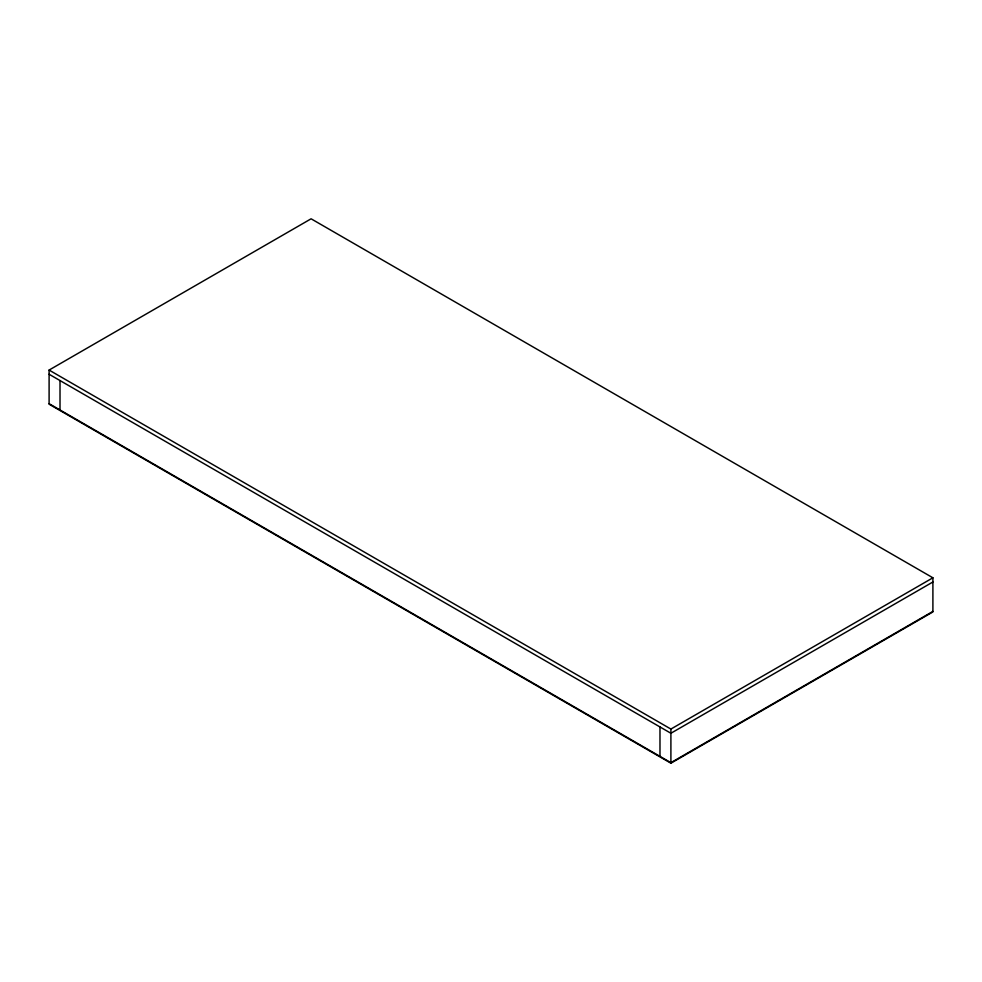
<?xml version="1.0" encoding="UTF-8"?>
<svg xmlns="http://www.w3.org/2000/svg" width="982" height="982" viewBox="0 0 982 982"><rect width="100%" height="100%" fill="white"/><g stroke="black" fill="none" stroke-linecap="round" stroke-linejoin="round"><path stroke-width="1.47" d="M49.1 370.067L311.098 218.802L932.9 577.797L932.9 611.933L670.902 763.198L49.1 404.203L49.1 370.067L670.902 729.061L932.9 577.797M932.9 581.995L670.902 733.259L49.1 374.265M932.9 611.405L670.902 762.67L49.1 403.676M670.902 729.061L670.902 763.198M659.978 726.962L659.978 756.373M60.012 380.574L60.012 409.985"/></g></svg>
